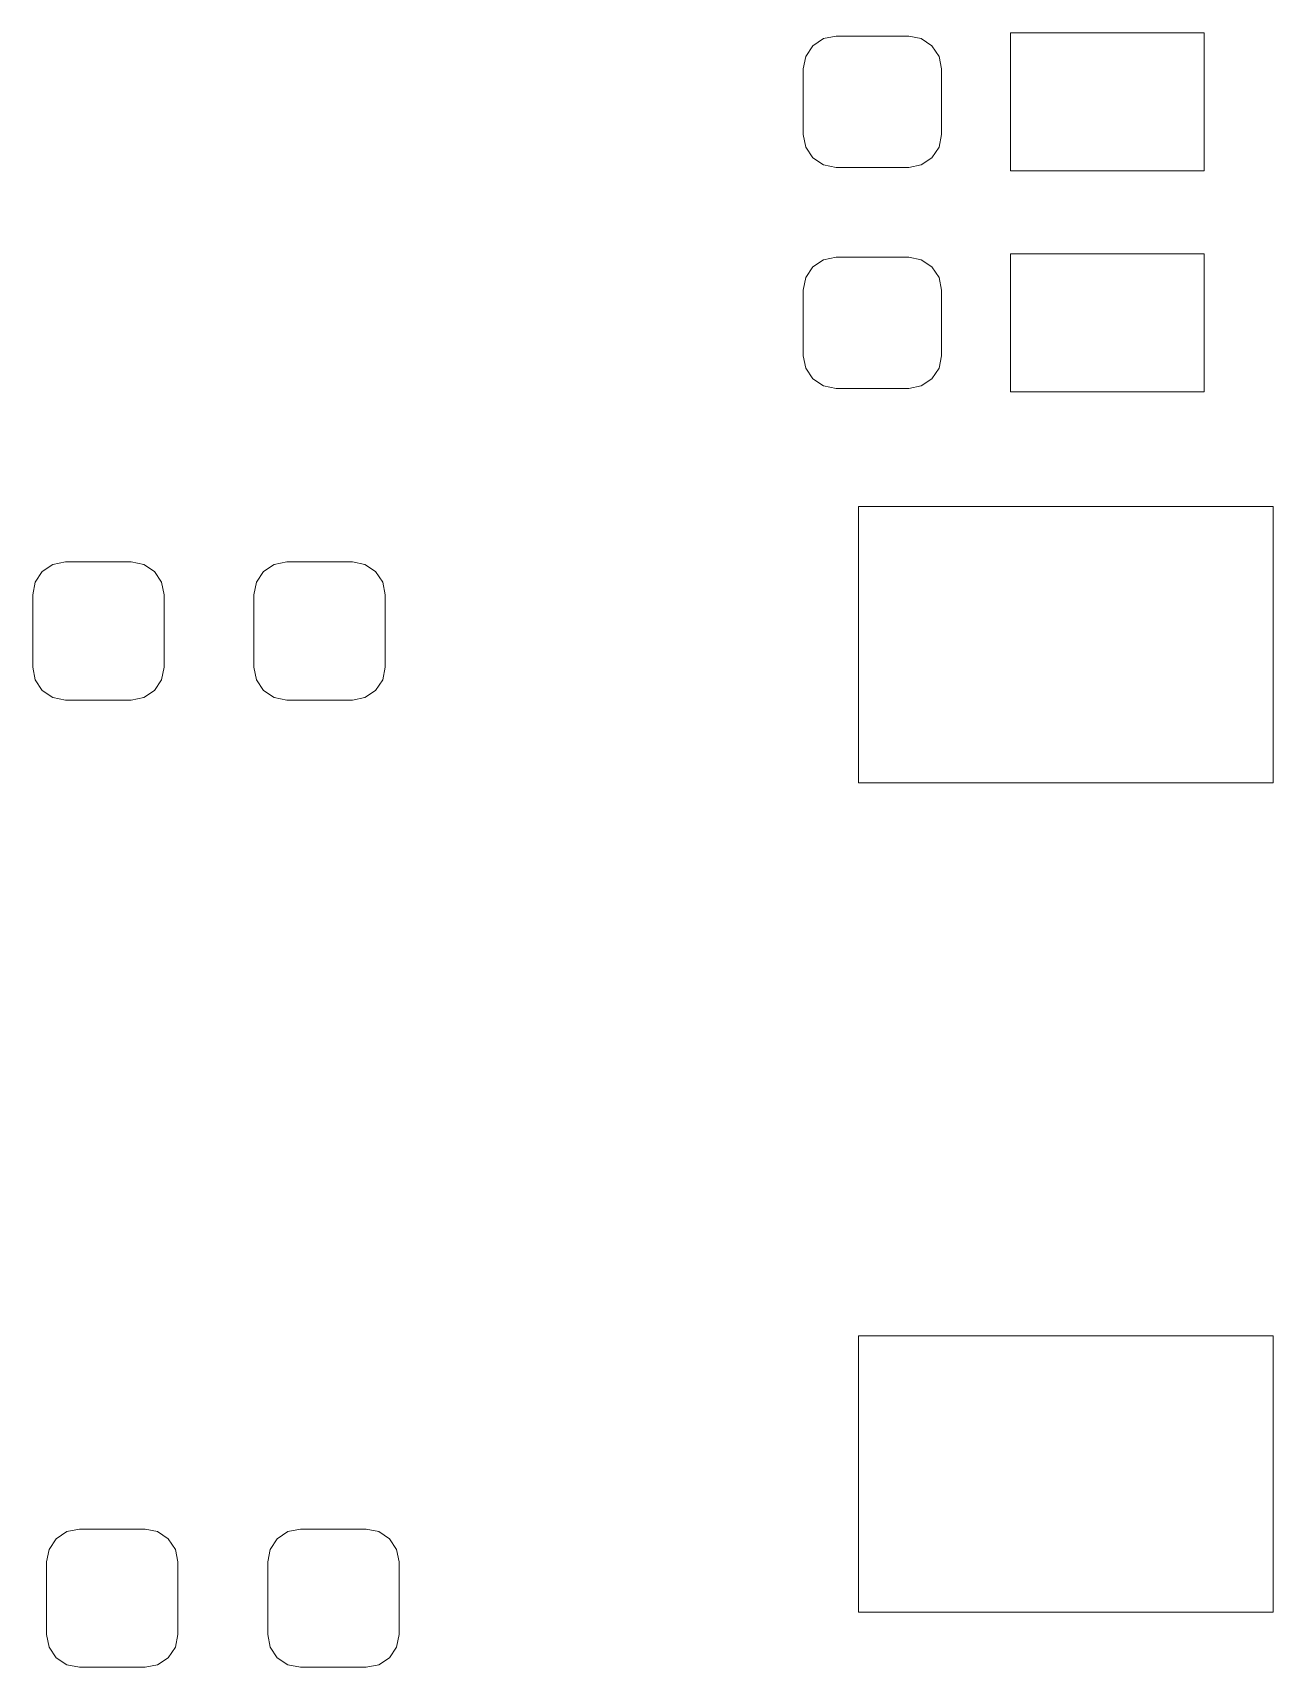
# Model space of a CAD drawing. Header units: millimetres. Extents: x -50 to 46, y -112 to 132.
# Drawn here: x 1.4 to 10.37, y -98.99 to -87.16 of the extents above; entities that cross this region are included whole.
import ezdxf

# ---------------------------------------------------------------- set-up
doc = ezdxf.new("R2010")
doc.units = ezdxf.units.MM
doc.header["$MEASUREMENT"] = 0
doc.layers.add('Layer 1', color=7, linetype='Continuous')

msp = doc.modelspace()

# ---------------------------------------------------------------- linework, layer by layer
at = {"layer": 'Layer 1', "lineweight": 9}
for points, knots in [([(7.21, -88.1315), (7.21, -88.1315), (7.1191, -88.1134), (7.1191, -88.1134), (7.1191, -88.1134), (7.1191, -88.1134), (7.0421, -88.0619), (7.0421, -88.0619), (7.0421, -88.0619), (7.0421, -88.0619), (6.9906, -87.9849), (6.9906, -87.9849), (6.9906, -87.9849), (6.9906, -87.9849), (6.9725, -87.894), (6.9725, -87.894), (6.9725, -87.894), (6.9725, -87.894), (6.9725, -87.419), (6.9725, -87.419), (6.9725, -87.419), (6.9725, -87.419), (6.9906, -87.3281), (6.9906, -87.3281), (6.9906, -87.3281), (6.9906, -87.3281), (7.0421, -87.2511), (7.0421, -87.2511), (7.0421, -87.2511), (7.0421, -87.2511), (7.1191, -87.1996), (7.1191, -87.1996), (7.1191, -87.1996), (7.1191, -87.1996), (7.21, -87.1815), (7.21, -87.1815), (7.21, -87.1815), (7.21, -87.1815), (7.735, -87.1815), (7.735, -87.1815), (7.735, -87.1815), (7.735, -87.1815), (7.8259, -87.1996), (7.8259, -87.1996), (7.8259, -87.1996), (7.8259, -87.1996), (7.9029, -87.2511), (7.9029, -87.2511), (7.9029, -87.2511), (7.9029, -87.2511), (7.9544, -87.3281), (7.9544, -87.3281), (7.9544, -87.3281), (7.9544, -87.3281), (7.9725, -87.419), (7.9725, -87.419), (7.9725, -87.419), (7.9725, -87.419), (7.9725, -87.894), (7.9725, -87.894), (7.9725, -87.894), (7.9725, -87.894), (7.9544, -87.9849), (7.9544, -87.9849), (7.9544, -87.9849), (7.9544, -87.9849), (7.9029, -88.0619), (7.9029, -88.0619), (7.9029, -88.0619), (7.9029, -88.0619), (7.8259, -88.1134), (7.8259, -88.1134), (7.8259, -88.1134), (7.8259, -88.1134), (7.735, -88.1315), (7.735, -88.1315), (7.735, -88.1315), (7.735, -88.1315), (7.21, -88.1315), (7.21, -88.1315)], [0, 0, 0, 0, 0.047619, 0.047619, 0.047619, 0.047619, 0.0952381, 0.0952381, 0.0952381, 0.0952381, 0.1428571, 0.1428571, 0.1428571, 0.1428571, 0.1904762, 0.1904762, 0.1904762, 0.1904762, 0.2380952, 0.2380952, 0.2380952, 0.2380952, 0.2857143, 0.2857143, 0.2857143, 0.2857143, 0.3333333, 0.3333333, 0.3333333, 0.3333333, 0.3809524, 0.3809524, 0.3809524, 0.3809524, 0.4285714, 0.4285714, 0.4285714, 0.4285714, 0.4761905, 0.4761905, 0.4761905, 0.4761905, 0.5238095, 0.5238095, 0.5238095, 0.5238095, 0.5714286, 0.5714286, 0.5714286, 0.5714286, 0.6190476, 0.6190476, 0.6190476, 0.6190476, 0.6666667, 0.6666667, 0.6666667, 0.6666667, 0.7142857, 0.7142857, 0.7142857, 0.7142857, 0.7619048, 0.7619048, 0.7619048, 0.7619048, 0.8095238, 0.8095238, 0.8095238, 0.8095238, 0.8571429, 0.8571429, 0.8571429, 0.8571429, 0.9047619, 0.9047619, 0.9047619, 0.9047619, 1, 1, 1, 1]), ([(9.8725, -87.1565), (9.8725, -87.1565), (9.8725, -88.1565), (9.8725, -88.1565), (9.8725, -88.1565), (9.8725, -88.1565), (8.4725, -88.1565), (8.4725, -88.1565), (8.4725, -88.1565), (8.4725, -88.1565), (8.4725, -87.1565), (8.4725, -87.1565), (8.4725, -87.1565), (8.4725, -87.1565), (9.8725, -87.1565), (9.8725, -87.1565)], [0, 0, 0, 0, 0.2, 0.2, 0.2, 0.2, 0.4, 0.4, 0.4, 0.4, 0.6, 0.6, 0.6, 0.6, 1, 1, 1, 1]), ([(7.21, -89.7315), (7.21, -89.7315), (7.1191, -89.7134), (7.1191, -89.7134), (7.1191, -89.7134), (7.1191, -89.7134), (7.0421, -89.6619), (7.0421, -89.6619), (7.0421, -89.6619), (7.0421, -89.6619), (6.9906, -89.5849), (6.9906, -89.5849), (6.9906, -89.5849), (6.9906, -89.5849), (6.9725, -89.494), (6.9725, -89.494), (6.9725, -89.494), (6.9725, -89.494), (6.9725, -89.019), (6.9725, -89.019), (6.9725, -89.019), (6.9725, -89.019), (6.9906, -88.9281), (6.9906, -88.9281), (6.9906, -88.9281), (6.9906, -88.9281), (7.0421, -88.8511), (7.0421, -88.8511), (7.0421, -88.8511), (7.0421, -88.8511), (7.1191, -88.7996), (7.1191, -88.7996), (7.1191, -88.7996), (7.1191, -88.7996), (7.21, -88.7815), (7.21, -88.7815), (7.21, -88.7815), (7.21, -88.7815), (7.735, -88.7815), (7.735, -88.7815), (7.735, -88.7815), (7.735, -88.7815), (7.8259, -88.7996), (7.8259, -88.7996), (7.8259, -88.7996), (7.8259, -88.7996), (7.9029, -88.8511), (7.9029, -88.8511), (7.9029, -88.8511), (7.9029, -88.8511), (7.9544, -88.9281), (7.9544, -88.9281), (7.9544, -88.9281), (7.9544, -88.9281), (7.9725, -89.019), (7.9725, -89.019), (7.9725, -89.019), (7.9725, -89.019), (7.9725, -89.494), (7.9725, -89.494), (7.9725, -89.494), (7.9725, -89.494), (7.9544, -89.5849), (7.9544, -89.5849), (7.9544, -89.5849), (7.9544, -89.5849), (7.9029, -89.6619), (7.9029, -89.6619), (7.9029, -89.6619), (7.9029, -89.6619), (7.8259, -89.7134), (7.8259, -89.7134), (7.8259, -89.7134), (7.8259, -89.7134), (7.735, -89.7315), (7.735, -89.7315), (7.735, -89.7315), (7.735, -89.7315), (7.21, -89.7315), (7.21, -89.7315)], [0, 0, 0, 0, 0.047619, 0.047619, 0.047619, 0.047619, 0.0952381, 0.0952381, 0.0952381, 0.0952381, 0.1428571, 0.1428571, 0.1428571, 0.1428571, 0.1904762, 0.1904762, 0.1904762, 0.1904762, 0.2380952, 0.2380952, 0.2380952, 0.2380952, 0.2857143, 0.2857143, 0.2857143, 0.2857143, 0.3333333, 0.3333333, 0.3333333, 0.3333333, 0.3809524, 0.3809524, 0.3809524, 0.3809524, 0.4285714, 0.4285714, 0.4285714, 0.4285714, 0.4761905, 0.4761905, 0.4761905, 0.4761905, 0.5238095, 0.5238095, 0.5238095, 0.5238095, 0.5714286, 0.5714286, 0.5714286, 0.5714286, 0.6190476, 0.6190476, 0.6190476, 0.6190476, 0.6666667, 0.6666667, 0.6666667, 0.6666667, 0.7142857, 0.7142857, 0.7142857, 0.7142857, 0.7619048, 0.7619048, 0.7619048, 0.7619048, 0.8095238, 0.8095238, 0.8095238, 0.8095238, 0.8571429, 0.8571429, 0.8571429, 0.8571429, 0.9047619, 0.9047619, 0.9047619, 0.9047619, 1, 1, 1, 1]), ([(9.8725, -88.7565), (9.8725, -88.7565), (9.8725, -89.7565), (9.8725, -89.7565), (9.8725, -89.7565), (9.8725, -89.7565), (8.4725, -89.7565), (8.4725, -89.7565), (8.4725, -89.7565), (8.4725, -89.7565), (8.4725, -88.7565), (8.4725, -88.7565), (8.4725, -88.7565), (8.4725, -88.7565), (9.8725, -88.7565), (9.8725, -88.7565)], [0, 0, 0, 0, 0.2, 0.2, 0.2, 0.2, 0.4, 0.4, 0.4, 0.4, 0.6, 0.6, 0.6, 0.6, 1, 1, 1, 1]), ([(7.3726, -90.5863), (7.3726, -90.5863), (10.3726, -90.5863), (10.3726, -90.5863), (10.3726, -90.5863), (10.3726, -90.5863), (10.3726, -92.5863), (10.3726, -92.5863), (10.3726, -92.5863), (10.3726, -92.5863), (7.3726, -92.5863), (7.3726, -92.5863), (7.3726, -92.5863), (7.3726, -92.5863), (7.3726, -90.5863), (7.3726, -90.5863)], [0, 0, 0, 0, 0.2, 0.2, 0.2, 0.2, 0.4, 0.4, 0.4, 0.4, 0.6, 0.6, 0.6, 0.6, 1, 1, 1, 1]), ([(2.3476, -91.7488), (2.3476, -91.7488), (2.3295, -91.8397), (2.3295, -91.8397), (2.3295, -91.8397), (2.3295, -91.8397), (2.278, -91.9167), (2.278, -91.9167), (2.278, -91.9167), (2.278, -91.9167), (2.201, -91.9682), (2.201, -91.9682), (2.201, -91.9682), (2.201, -91.9682), (2.1101, -91.9863), (2.1101, -91.9863), (2.1101, -91.9863), (2.1101, -91.9863), (1.6351, -91.9863), (1.6351, -91.9863), (1.6351, -91.9863), (1.6351, -91.9863), (1.5442, -91.9682), (1.5442, -91.9682), (1.5442, -91.9682), (1.5442, -91.9682), (1.4672, -91.9167), (1.4672, -91.9167), (1.4672, -91.9167), (1.4672, -91.9167), (1.4157, -91.8397), (1.4157, -91.8397), (1.4157, -91.8397), (1.4157, -91.8397), (1.3976, -91.7488), (1.3976, -91.7488), (1.3976, -91.7488), (1.3976, -91.7488), (1.3976, -91.2238), (1.3976, -91.2238), (1.3976, -91.2238), (1.3976, -91.2238), (1.4157, -91.1329), (1.4157, -91.1329), (1.4157, -91.1329), (1.4157, -91.1329), (1.4672, -91.0559), (1.4672, -91.0559), (1.4672, -91.0559), (1.4672, -91.0559), (1.5442, -91.0044), (1.5442, -91.0044), (1.5442, -91.0044), (1.5442, -91.0044), (1.6351, -90.9863), (1.6351, -90.9863), (1.6351, -90.9863), (1.6351, -90.9863), (2.1101, -90.9863), (2.1101, -90.9863), (2.1101, -90.9863), (2.1101, -90.9863), (2.201, -91.0044), (2.201, -91.0044), (2.201, -91.0044), (2.201, -91.0044), (2.278, -91.0559), (2.278, -91.0559), (2.278, -91.0559), (2.278, -91.0559), (2.3295, -91.1329), (2.3295, -91.1329), (2.3295, -91.1329), (2.3295, -91.1329), (2.3476, -91.2238), (2.3476, -91.2238), (2.3476, -91.2238), (2.3476, -91.2238), (2.3476, -91.7488), (2.3476, -91.7488)], [0, 0, 0, 0, 0.047619, 0.047619, 0.047619, 0.047619, 0.0952381, 0.0952381, 0.0952381, 0.0952381, 0.1428571, 0.1428571, 0.1428571, 0.1428571, 0.1904762, 0.1904762, 0.1904762, 0.1904762, 0.2380952, 0.2380952, 0.2380952, 0.2380952, 0.2857143, 0.2857143, 0.2857143, 0.2857143, 0.3333333, 0.3333333, 0.3333333, 0.3333333, 0.3809524, 0.3809524, 0.3809524, 0.3809524, 0.4285714, 0.4285714, 0.4285714, 0.4285714, 0.4761905, 0.4761905, 0.4761905, 0.4761905, 0.5238095, 0.5238095, 0.5238095, 0.5238095, 0.5714286, 0.5714286, 0.5714286, 0.5714286, 0.6190476, 0.6190476, 0.6190476, 0.6190476, 0.6666667, 0.6666667, 0.6666667, 0.6666667, 0.7142857, 0.7142857, 0.7142857, 0.7142857, 0.7619048, 0.7619048, 0.7619048, 0.7619048, 0.8095238, 0.8095238, 0.8095238, 0.8095238, 0.8571429, 0.8571429, 0.8571429, 0.8571429, 0.9047619, 0.9047619, 0.9047619, 0.9047619, 1, 1, 1, 1]), ([(3.9476, -91.7488), (3.9476, -91.7488), (3.9295, -91.8397), (3.9295, -91.8397), (3.9295, -91.8397), (3.9295, -91.8397), (3.878, -91.9167), (3.878, -91.9167), (3.878, -91.9167), (3.878, -91.9167), (3.801, -91.9682), (3.801, -91.9682), (3.801, -91.9682), (3.801, -91.9682), (3.7101, -91.9863), (3.7101, -91.9863), (3.7101, -91.9863), (3.7101, -91.9863), (3.2351, -91.9863), (3.2351, -91.9863), (3.2351, -91.9863), (3.2351, -91.9863), (3.1442, -91.9682), (3.1442, -91.9682), (3.1442, -91.9682), (3.1442, -91.9682), (3.0672, -91.9167), (3.0672, -91.9167), (3.0672, -91.9167), (3.0672, -91.9167), (3.0157, -91.8397), (3.0157, -91.8397), (3.0157, -91.8397), (3.0157, -91.8397), (2.9976, -91.7488), (2.9976, -91.7488), (2.9976, -91.7488), (2.9976, -91.7488), (2.9976, -91.2238), (2.9976, -91.2238), (2.9976, -91.2238), (2.9976, -91.2238), (3.0157, -91.1329), (3.0157, -91.1329), (3.0157, -91.1329), (3.0157, -91.1329), (3.0672, -91.0559), (3.0672, -91.0559), (3.0672, -91.0559), (3.0672, -91.0559), (3.1442, -91.0044), (3.1442, -91.0044), (3.1442, -91.0044), (3.1442, -91.0044), (3.2351, -90.9863), (3.2351, -90.9863), (3.2351, -90.9863), (3.2351, -90.9863), (3.7101, -90.9863), (3.7101, -90.9863), (3.7101, -90.9863), (3.7101, -90.9863), (3.801, -91.0044), (3.801, -91.0044), (3.801, -91.0044), (3.801, -91.0044), (3.878, -91.0559), (3.878, -91.0559), (3.878, -91.0559), (3.878, -91.0559), (3.9295, -91.1329), (3.9295, -91.1329), (3.9295, -91.1329), (3.9295, -91.1329), (3.9476, -91.2238), (3.9476, -91.2238), (3.9476, -91.2238), (3.9476, -91.2238), (3.9476, -91.7488), (3.9476, -91.7488)], [0, 0, 0, 0, 0.047619, 0.047619, 0.047619, 0.047619, 0.0952381, 0.0952381, 0.0952381, 0.0952381, 0.1428571, 0.1428571, 0.1428571, 0.1428571, 0.1904762, 0.1904762, 0.1904762, 0.1904762, 0.2380952, 0.2380952, 0.2380952, 0.2380952, 0.2857143, 0.2857143, 0.2857143, 0.2857143, 0.3333333, 0.3333333, 0.3333333, 0.3333333, 0.3809524, 0.3809524, 0.3809524, 0.3809524, 0.4285714, 0.4285714, 0.4285714, 0.4285714, 0.4761905, 0.4761905, 0.4761905, 0.4761905, 0.5238095, 0.5238095, 0.5238095, 0.5238095, 0.5714286, 0.5714286, 0.5714286, 0.5714286, 0.6190476, 0.6190476, 0.6190476, 0.6190476, 0.6666667, 0.6666667, 0.6666667, 0.6666667, 0.7142857, 0.7142857, 0.7142857, 0.7142857, 0.7619048, 0.7619048, 0.7619048, 0.7619048, 0.8095238, 0.8095238, 0.8095238, 0.8095238, 0.8571429, 0.8571429, 0.8571429, 0.8571429, 0.9047619, 0.9047619, 0.9047619, 0.9047619, 1, 1, 1, 1]), ([(7.3726, -96.5863), (7.3726, -96.5863), (10.3726, -96.5863), (10.3726, -96.5863), (10.3726, -96.5863), (10.3726, -96.5863), (10.3726, -98.5863), (10.3726, -98.5863), (10.3726, -98.5863), (10.3726, -98.5863), (7.3726, -98.5863), (7.3726, -98.5863), (7.3726, -98.5863), (7.3726, -98.5863), (7.3726, -96.5863), (7.3726, -96.5863)], [0, 0, 0, 0, 0.2, 0.2, 0.2, 0.2, 0.4, 0.4, 0.4, 0.4, 0.6, 0.6, 0.6, 0.6, 1, 1, 1, 1]), ([(2.4476, -98.7488), (2.4476, -98.7488), (2.4295, -98.8397), (2.4295, -98.8397), (2.4295, -98.8397), (2.4295, -98.8397), (2.378, -98.9167), (2.378, -98.9167), (2.378, -98.9167), (2.378, -98.9167), (2.301, -98.9682), (2.301, -98.9682), (2.301, -98.9682), (2.301, -98.9682), (2.2101, -98.9863), (2.2101, -98.9863), (2.2101, -98.9863), (2.2101, -98.9863), (1.7351, -98.9863), (1.7351, -98.9863), (1.7351, -98.9863), (1.7351, -98.9863), (1.6442, -98.9682), (1.6442, -98.9682), (1.6442, -98.9682), (1.6442, -98.9682), (1.5672, -98.9167), (1.5672, -98.9167), (1.5672, -98.9167), (1.5672, -98.9167), (1.5157, -98.8397), (1.5157, -98.8397), (1.5157, -98.8397), (1.5157, -98.8397), (1.4976, -98.7488), (1.4976, -98.7488), (1.4976, -98.7488), (1.4976, -98.7488), (1.4976, -98.2238), (1.4976, -98.2238), (1.4976, -98.2238), (1.4976, -98.2238), (1.5157, -98.1329), (1.5157, -98.1329), (1.5157, -98.1329), (1.5157, -98.1329), (1.5672, -98.0559), (1.5672, -98.0559), (1.5672, -98.0559), (1.5672, -98.0559), (1.6442, -98.0044), (1.6442, -98.0044), (1.6442, -98.0044), (1.6442, -98.0044), (1.7351, -97.9863), (1.7351, -97.9863), (1.7351, -97.9863), (1.7351, -97.9863), (2.2101, -97.9863), (2.2101, -97.9863), (2.2101, -97.9863), (2.2101, -97.9863), (2.301, -98.0044), (2.301, -98.0044), (2.301, -98.0044), (2.301, -98.0044), (2.378, -98.0559), (2.378, -98.0559), (2.378, -98.0559), (2.378, -98.0559), (2.4295, -98.1329), (2.4295, -98.1329), (2.4295, -98.1329), (2.4295, -98.1329), (2.4476, -98.2238), (2.4476, -98.2238), (2.4476, -98.2238), (2.4476, -98.2238), (2.4476, -98.7488), (2.4476, -98.7488)], [0, 0, 0, 0, 0.047619, 0.047619, 0.047619, 0.047619, 0.0952381, 0.0952381, 0.0952381, 0.0952381, 0.1428571, 0.1428571, 0.1428571, 0.1428571, 0.1904762, 0.1904762, 0.1904762, 0.1904762, 0.2380952, 0.2380952, 0.2380952, 0.2380952, 0.2857143, 0.2857143, 0.2857143, 0.2857143, 0.3333333, 0.3333333, 0.3333333, 0.3333333, 0.3809524, 0.3809524, 0.3809524, 0.3809524, 0.4285714, 0.4285714, 0.4285714, 0.4285714, 0.4761905, 0.4761905, 0.4761905, 0.4761905, 0.5238095, 0.5238095, 0.5238095, 0.5238095, 0.5714286, 0.5714286, 0.5714286, 0.5714286, 0.6190476, 0.6190476, 0.6190476, 0.6190476, 0.6666667, 0.6666667, 0.6666667, 0.6666667, 0.7142857, 0.7142857, 0.7142857, 0.7142857, 0.7619048, 0.7619048, 0.7619048, 0.7619048, 0.8095238, 0.8095238, 0.8095238, 0.8095238, 0.8571429, 0.8571429, 0.8571429, 0.8571429, 0.9047619, 0.9047619, 0.9047619, 0.9047619, 1, 1, 1, 1]), ([(4.0476, -98.7488), (4.0476, -98.7488), (4.0295, -98.8397), (4.0295, -98.8397), (4.0295, -98.8397), (4.0295, -98.8397), (3.978, -98.9167), (3.978, -98.9167), (3.978, -98.9167), (3.978, -98.9167), (3.901, -98.9682), (3.901, -98.9682), (3.901, -98.9682), (3.901, -98.9682), (3.8101, -98.9863), (3.8101, -98.9863), (3.8101, -98.9863), (3.8101, -98.9863), (3.3351, -98.9863), (3.3351, -98.9863), (3.3351, -98.9863), (3.3351, -98.9863), (3.2442, -98.9682), (3.2442, -98.9682), (3.2442, -98.9682), (3.2442, -98.9682), (3.1672, -98.9167), (3.1672, -98.9167), (3.1672, -98.9167), (3.1672, -98.9167), (3.1157, -98.8397), (3.1157, -98.8397), (3.1157, -98.8397), (3.1157, -98.8397), (3.0976, -98.7488), (3.0976, -98.7488), (3.0976, -98.7488), (3.0976, -98.7488), (3.0976, -98.2238), (3.0976, -98.2238), (3.0976, -98.2238), (3.0976, -98.2238), (3.1157, -98.1329), (3.1157, -98.1329), (3.1157, -98.1329), (3.1157, -98.1329), (3.1672, -98.0559), (3.1672, -98.0559), (3.1672, -98.0559), (3.1672, -98.0559), (3.2442, -98.0044), (3.2442, -98.0044), (3.2442, -98.0044), (3.2442, -98.0044), (3.3351, -97.9863), (3.3351, -97.9863), (3.3351, -97.9863), (3.3351, -97.9863), (3.8101, -97.9863), (3.8101, -97.9863), (3.8101, -97.9863), (3.8101, -97.9863), (3.901, -98.0044), (3.901, -98.0044), (3.901, -98.0044), (3.901, -98.0044), (3.978, -98.0559), (3.978, -98.0559), (3.978, -98.0559), (3.978, -98.0559), (4.0295, -98.1329), (4.0295, -98.1329), (4.0295, -98.1329), (4.0295, -98.1329), (4.0476, -98.2238), (4.0476, -98.2238), (4.0476, -98.2238), (4.0476, -98.2238), (4.0476, -98.7488), (4.0476, -98.7488)], [0, 0, 0, 0, 0.047619, 0.047619, 0.047619, 0.047619, 0.0952381, 0.0952381, 0.0952381, 0.0952381, 0.1428571, 0.1428571, 0.1428571, 0.1428571, 0.1904762, 0.1904762, 0.1904762, 0.1904762, 0.2380952, 0.2380952, 0.2380952, 0.2380952, 0.2857143, 0.2857143, 0.2857143, 0.2857143, 0.3333333, 0.3333333, 0.3333333, 0.3333333, 0.3809524, 0.3809524, 0.3809524, 0.3809524, 0.4285714, 0.4285714, 0.4285714, 0.4285714, 0.4761905, 0.4761905, 0.4761905, 0.4761905, 0.5238095, 0.5238095, 0.5238095, 0.5238095, 0.5714286, 0.5714286, 0.5714286, 0.5714286, 0.6190476, 0.6190476, 0.6190476, 0.6190476, 0.6666667, 0.6666667, 0.6666667, 0.6666667, 0.7142857, 0.7142857, 0.7142857, 0.7142857, 0.7619048, 0.7619048, 0.7619048, 0.7619048, 0.8095238, 0.8095238, 0.8095238, 0.8095238, 0.8571429, 0.8571429, 0.8571429, 0.8571429, 0.9047619, 0.9047619, 0.9047619, 0.9047619, 1, 1, 1, 1])]:
    msp.add_open_spline(points, degree=3, knots=knots, dxfattribs=at)

doc.saveas('drawing.dxf')
